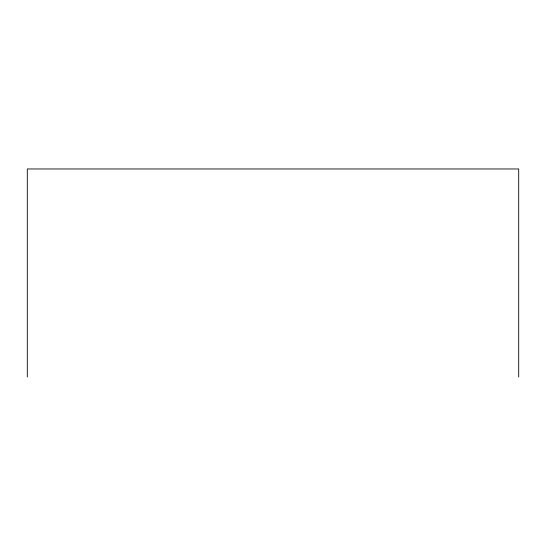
<?xml version="1.0" encoding="UTF-8"?>
<svg xmlns="http://www.w3.org/2000/svg" width="546" height="546" viewBox="0 0 546 546"><rect width="100%" height="100%" fill="white"/><g stroke="black" fill="none" stroke-linecap="round" stroke-linejoin="round"><path stroke-width="0.82" d="M518.7 377.033L518.7 168.967L27.3 168.967L27.3 377.033"/></g></svg>
